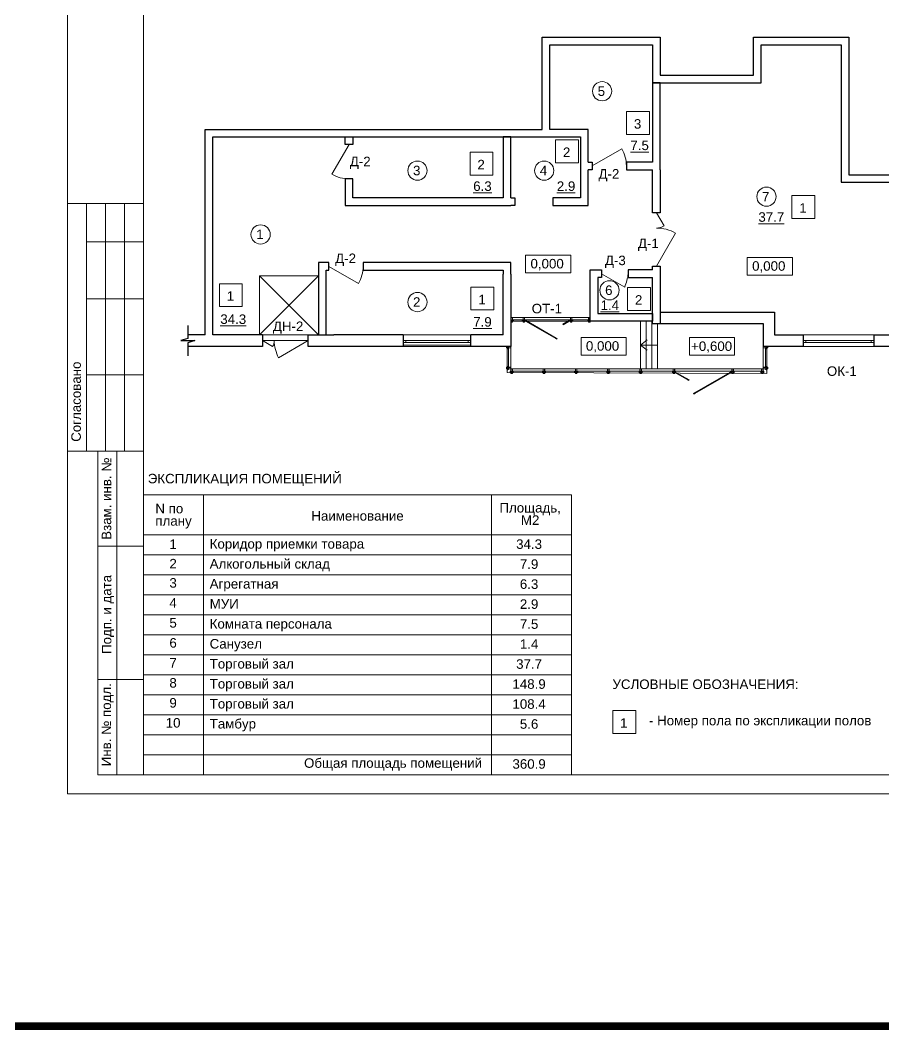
# Model space of a CAD drawing. Header units: metres. Extents: x -443 to 179, y -184 to -91.
# Drawn here: x -78.69 to -56.03, y -183.84 to -157.17 of the extents above; entities that cross this region are included whole.
import ezdxf
from ezdxf.enums import TextEntityAlignment as Align

# ---------------------------------------------------------------- set-up
doc = ezdxf.new("R2010")
doc.units = ezdxf.units.M
doc.header["$MEASUREMENT"] = 0
for name, color, linetype, lineweight in [('_shtrih', 254, 'Continuous', 0), ('Level 50', 7, 'Continuous', 0), ('Level 63', 7, 'Continuous', 0), ('Оборудование', 7, 'Continuous', 0), ('окна', 153, 'Continuous', 18), ('Полы', 12, 'Continuous', 13), ('стена', 7, 'Continuous', 40)]:
    doc.layers.add(name, color=color, linetype=linetype, lineweight=lineweight)
doc.styles.get("Standard").update_dxf_attribs({"font": 'CS_Gost2304.shx'})
doc.styles.add('Style-Arial', font='arial.ttf')

# ---------------------------------------------------------------- blocks, each defined once
blk = doc.blocks.new('stoyka_R')
at = {"color": 0, "linetype": 'ByBlock', "lineweight": 0}
for points in [[(-35, 97), (-36, 97), (-36, 96), (-36, 96), (-36, 95), (-34, 94, -0.278117), (-34, 93, -0.298632), (-34, 93), (-37, 92, -1.227062), (-37, 93), (-35, 94), (-37, 94), (-38, 94), (-40, 94), (-45, 92, -1.262793), (-45, 93), (-41, 96), (-40, 96), (-40, 95, 0.414214), (-40, 95), (-38, 95, 0.414214), (-38, 95), (-38, 96), (-38, 96), (-38, 97), (-39, 97, -0.954089), (-39, 97), (-38, 99), (-36, 99), (-34, 97, -0.954089)], [(-35, 82), (-36, 82), (-36, 83), (-36, 83), (-36, 84), (-34, 85, 0.278117), (-34, 86, 0.298632), (-34, 86), (-37, 87, 1.227062), (-37, 86), (-35, 86), (-37, 85), (-38, 86), (-40, 86), (-45, 87, 1.262793), (-45, 86), (-41, 83), (-40, 83), (-40, 84, -0.414214), (-40, 85), (-38, 85, -0.414214), (-38, 84), (-38, 83), (-38, 83), (-38, 82), (-39, 82, 0.954089), (-39, 82), (-38, 80), (-36, 80), (-34, 82, 0.954089)], [(35, 97), (36, 97), (36, 96), (36, 96), (36, 95), (34, 94, 0.278117), (33, 93, 0.298632), (34, 93), (37, 92, 1.227062), (37, 93), (35, 94), (37, 94), (38, 94), (40, 94), (45, 92, 1.262793), (45, 93), (41, 96), (40, 96), (40, 95, -0.414214), (39, 95), (38, 95, -0.414214), (38, 95), (38, 96), (37, 96), (37, 97), (39, 97, 0.954089), (39, 97), (37, 99), (36, 99), (34, 97, 0.954089)], [(35, 82), (36, 82), (36, 83), (36, 83), (36, 84), (34, 85, -0.278117), (33, 86, -0.298632), (34, 86), (37, 87, -1.227062), (37, 86), (35, 86), (37, 85), (38, 86), (40, 86), (45, 87, -1.262793), (45, 86), (41, 83), (40, 83), (40, 84, 0.414214), (39, 85), (38, 85, 0.414214), (38, 84), (38, 83), (37, 83), (37, 82), (39, 82, -0.954089), (39, 82), (37, 80), (36, 80), (34, 82, -0.954089)]]:
    blk.add_lwpolyline(points, format="xyb", close=True, dxfattribs=at)
at = {"color": 0, "linetype": 'ByBlock', "lineweight": -2}
for points in [[(-20, 63), (-20, 0), (20, 0), (20, 63), (19, 64, 0.580174), (18, 63), (18, 61), (15, 61), (15, 69), (14, 70), (15, 70), (15, 79), (18, 79), (18, 77, 0.580174), (19, 77), (20, 77), (20, 81), (15, 81), (15, 98), (33, 98), (33, 96), (32, 96, 0.414214), (31, 96), (31, 95), (35, 95, 0.414214), (35, 95), (35, 96), (35, 96), (35, 99), (39, 99), (39, 96), (38, 96), (38, 95, 0.414214), (38, 95), (39, 95, 0.414214), (40, 95), (40, 99, 0.414214), (39, 100), (20, 100), (20, 120), (-20, 120), (-20, 100), (-40, 100, 0.414214), (-40, 99), (-40, 95, 0.414214), (-40, 95), (-38, 95, 0.414214), (-38, 95), (-38, 96), (-39, 96), (-39, 99), (-35, 99), (-35, 96), (-35, 96), (-35, 95, 0.414214), (-35, 95), (-32, 95), (-32, 96, 0.414214), (-32, 96), (-34, 96), (-34, 98), (-15, 98), (-15, 81), (-20, 81), (-20, 77), (-19, 77, 0.580174), (-18, 77), (-18, 79), (-15, 79), (-15, 70), (-15, 70), (-15, 69), (-15, 61), (-18, 61), (-18, 63, 0.580174), (-19, 64)], [(-39, 79), (-30, 79), (-22, 76), (-16, 76, 0.414214), (-15, 76), (-15, 76, 0.23461), (-15, 77), (-16, 77, 0.303619), (-17, 77), (-18, 77), (-22, 77), (-30, 80), (-34, 80), (-34, 83), (-34, 84), (-35, 84), (-35, 83), (-35, 83), (-35, 80), (-39, 80), (-39, 83), (-38, 83), (-38, 84), (-40, 84), (-40, 60), (-20, 60), (-20, 61), (-22, 61), (-22, 64), (-18, 64), (-16, 62, 0.979824), (-16, 63), (-18, 65), (-23, 65), (-23, 61), (-39, 61), (-39, 79)], [(39, 79), (30, 79), (22, 76), (16, 76, -0.414214), (15, 76), (15, 76, -0.23461), (15, 77), (16, 77, -0.303619), (17, 77), (18, 77), (22, 77), (30, 80), (33, 80), (33, 83), (33, 84), (35, 84), (35, 83), (34, 83), (34, 80), (39, 80), (39, 83), (38, 83), (38, 84), (40, 84), (40, 60), (20, 60), (20, 61), (22, 61), (22, 64), (18, 64), (16, 62, -0.979824), (16, 63), (18, 65), (23, 65), (23, 61), (39, 61), (39, 79)]]:
    blk.add_lwpolyline(points, format="xyb", close=True, dxfattribs=at)
at = {"lineweight": 0}
for points in [[(-37, 92), (-25, 92)], [(-37, 87), (-25, 87)], [(37, 92), (25, 92)], [(37, 87), (25, 87)]]:
    blk.add_lwpolyline(points, dxfattribs=at)
for points in [[(-25, 83), (-15, 83), (-15, 95), (-25, 95)], [(25, 83), (15, 83), (15, 95), (25, 95)]]:
    blk.add_lwpolyline(points, close=True, dxfattribs=at)
at = {"color": 0, "linetype": 'ByBlock', "lineweight": -2}
blk.add_lwpolyline([(18, 59), (18, 3), (-18, 3), (-18, 59), (-13, 59), (-13, 100), (-18, 100), (-18, 118), (18, 118), (18, 100), (13, 100), (13, 59)], close=True, dxfattribs=at)

msp = doc.modelspace()

# ---------------------------------------------------------------- linework, layer by layer
at = {"color": 7, "linetype": 'Continuous', "lineweight": 13}
for p, q in [((-70.514506, -161.21367971), (-70.064506, -160.43425684)), ((-62.90508314, -160.54425684), (-63.684506, -160.99425684)), ((-61.994506, -162.2251916), (-61.794506, -162.57160176)), ((-61.494506, -162.75916619), (-61.994506, -163.6251916)), ((-69.81563594, -164.08425684), (-70.5950588, -163.63425684)), ((-75.45775154, -169.63575835), (-64.22700803, -169.63575835)), ((-75.45775154, -169.63575835), (-75.45775154, -176.98575835)), ((-73.88275154, -169.63575835), (-73.88275154, -176.98575835)), ((-66.32700803, -169.63575835), (-66.32700803, -176.98575835)), ((-64.22700803, -169.63575835), (-64.22700803, -176.98575835)), ((-75.45775154, -170.68575835), (-64.22700803, -170.68575835))]:
    msp.add_line(p, q, dxfattribs=at)
at = {"color": 7, "linetype": 'Continuous', "lineweight": 0}
for p, q in [((-71.134506, -165.58425684), (-72.334506, -165.58425684)), ((-75.45775154, -171.21075835), (-64.22700803, -171.21075835)), ((-75.45775154, -171.73575835), (-64.22700803, -171.73575835)), ((-75.45775154, -172.26075835), (-64.22700803, -172.26075835)), ((-75.45775154, -172.78575835), (-64.22700803, -172.78575835)), ((-75.45775154, -173.31075835), (-64.22700803, -173.31075835)), ((-75.45775154, -173.83575835), (-64.22700803, -173.83575835)), ((-75.45775154, -174.36075835), (-64.22700803, -174.36075835)), ((-75.45775154, -174.88575835), (-64.22700803, -174.88575835)), ((-75.45775154, -175.41075835), (-64.22700803, -175.41075835)), ((-75.45775154, -175.93575835), (-64.22700803, -175.93575835)), ((-75.45775154, -176.46075835), (-64.22700803, -176.46075835)), ((-75.45775154, -176.98575835), (-64.22700803, -176.98575835))]:
    msp.add_line(p, q, dxfattribs=at)
at = {"color": 1, "linetype": 'Continuous', "lineweight": 13}
msp.add_lwpolyline([(-442.29268327, -139.59917875, 0.5, 0.2, 0), (179.07218429, -139.59917875, 0.2, 0.2, 0), (179.07218429, -183.59219554, 0.2, 0.2, 0), (-442.29268327, -183.59219554, 0.2, 0.2, 0)], format="xyseb", close=True, dxfattribs=at)
at = {"color": 7, "linetype": 'Continuous', "lineweight": 13}
msp.add_lwpolyline([(-77.45775154, -147.78575835), (-14.45775154, -147.78575835), (-14.45775154, -177.48575835), (-77.45775154, -177.48575835)], close=True, dxfattribs=at)
msp.add_lwpolyline([(-61.894506, -161.09425684), (-61.894506, -162.2251916), (-62.094506, -162.2251916), (-62.094506, -161.09425684)], dxfattribs=at)
at = {"linetype": 'Continuous', "lineweight": 13}
for points in [[(-65.42836134, -163.80132415), (-65.42836134, -163.33749727), (-64.24421695, -163.33749727), (-64.24421695, -163.80132415), (-65.42836134, -163.80132415)], [(-59.61007133, -163.86243032), (-59.61007133, -163.39860344), (-58.42592694, -163.39860344), (-58.42592694, -163.86243032), (-59.61007133, -163.86243032)], [(-63.97341882, -165.96306327), (-63.97341882, -165.49923639), (-62.78927443, -165.49923639), (-62.78927443, -165.96306327), (-63.97341882, -165.96306327)], [(-61.12629236, -165.96306327), (-61.12629236, -165.49923639), (-59.94214797, -165.49923639), (-59.94214797, -165.96306327), (-61.12629236, -165.96306327)]]:
    msp.add_lwpolyline(points, dxfattribs=at)
at = {"color": 7, "linetype": 'Continuous', "lineweight": 0}
msp.add_lwpolyline([(-63.434506, -163.8251916), (-62.82828822, -164.1751916, 0.059797506), (-62.734506, -163.8251916, 1)], format="xyb", dxfattribs=at)
for points in [[(-72.334506, -165.58425684), (-72.07469838, -165.73425684)], [(-71.91392886, -166.03425684), (-71.134506, -165.58425684)]]:
    msp.add_lwpolyline(points, dxfattribs=at)
for centre, radius, start, end in [((-63.684506, -160.99425684), 0.9, 0, 30), ((-70.064506, -160.43425684), 0.9, 240, 270), ((-61.994506, -162.2251916), 0.4, 270, 300), ((-61.994506, -163.6251916), 1, 60, 90), ((-70.5950588, -163.63425684), 0.9, 330, 0), ((-72.20484686, -165.61899891), 0.17384769, 318.472282551, 11.527717449), ((-70.91157024, -165.52452139), 1.12452347, 183.045024244, 206.954975756)]:
    msp.add_arc(centre, radius, start, end, dxfattribs=at)
at = {"layer": '_shtrih', "color": 0, "lineweight": 25, "ltscale": 100}
msp.add_lwpolyline([(-74.2954625, -165.18616684), (-74.2954625, -165.52375684), (-74.4769625, -165.58425684), (-74.1139625, -165.58425684), (-74.2954625, -165.64475684), (-74.2954625, -165.98234684)], dxfattribs=at)
at = {"layer": 'Level 50', "color": 7, "linetype": 'Continuous', "lineweight": 13}
msp.add_line((-75.45775154, -148.28575835), (-75.45775154, -176.98575835), dxfattribs=at)
at = {"layer": 'Level 50', "color": 7, "linetype": 'Continuous', "lineweight": 0}
for p, q in [((-62.414506, -165.7001916), (-62.24142757, -165.56534188)), ((-61.964506, -165.7001916), (-62.414506, -165.7001916)), ((-62.414506, -165.7001916), (-62.24142757, -165.83504131))]:
    msp.add_line(p, q, dxfattribs=at)
at = {"layer": 'Level 50', "color": 7, "linetype": 'Continuous', "lineweight": 30}
for points in [[(-64.994506, -160.03425684), (-64.994506, -157.61425684), (-61.894506, -157.61425684), (-61.894506, -158.61425684), (-59.444506, -158.61425684), (-59.444506, -157.61425684)], [(-59.444506, -157.61425684), (-56.944506, -157.61425684), (-56.944506, -161.22425684), (-55.474506, -161.22425684)], [(-64.794506, -160.03425684), (-64.794506, -157.81425684), (-62.094506, -157.81425684), (-62.094506, -158.81425684), (-59.244506, -158.81425684), (-59.244506, -157.81425684)], [(-59.244506, -157.81425684), (-57.144506, -157.81425684), (-57.144506, -161.42425684), (-55.474506, -161.42425684)], [(-61.894506, -161.09425684), (-61.894506, -161.09425684), (-61.894506, -158.81425684), (-62.094506, -158.81425684), (-62.094506, -160.89425684), (-62.784506, -160.89425684)], [(-73.844506, -165.43425684), (-73.844506, -160.03425684)], [(-73.844506, -160.03425684), (-64.994506, -160.03425684)], [(-63.784506, -160.89425684), (-63.784506, -160.23425684), (-63.784506, -160.03425684), (-64.794506, -160.03425684)], [(-73.644506, -165.43425684), (-73.644506, -160.23425684)], [(-73.644506, -160.23425684), (-64.794506, -160.23425684)], [(-65.814506, -161.83425684), (-65.814506, -160.23425684), (-66.014506, -160.23425684), (-66.014506, -161.83425684), (-69.964506, -161.83425684), (-69.964506, -161.33425684), (-70.164506, -161.33425684)], [(-64.794506, -160.23425684), (-63.984506, -160.23425684), (-63.984506, -161.83425684), (-64.714506, -161.83425684)], [(-63.784506, -160.89425684), (-63.684506, -160.89425684), (-63.684506, -161.09425684), (-63.784506, -161.09425684)], [(-63.784506, -162.03425684), (-63.784506, -161.09425684)], [(-62.784506, -160.89425684), (-62.784506, -161.09425684), (-62.094506, -161.09425684)], [(-61.894506, -161.09425684), (-61.894506, -162.2251916), (-62.094506, -162.2251916), (-62.094506, -161.09425684)], [(-70.164506, -161.33425684), (-70.164506, -162.03425684), (-65.814506, -162.03425684)], [(-65.814506, -161.83425684), (-65.714506, -161.83425684), (-65.714506, -162.03425684), (-65.814506, -162.03425684)], [(-64.714506, -161.83425684), (-64.714506, -162.03425684), (-63.784506, -162.03425684)], [(-70.864506, -165.43425684), (-70.664506, -165.43425684), (-70.664506, -163.73425684), (-70.5950588, -163.73425684), (-70.5950588, -163.53425684), (-70.864506, -163.53425684), (-70.864506, -165.43425684)], [(-69.6950588, -163.53425684), (-69.6950588, -163.73425684), (-66.014506, -163.73425684), (-66.014506, -163.83425684)], [(-65.8150588, -163.83425684), (-65.8150588, -163.53425684), (-69.6950588, -163.53425684)], [(-63.434506, -163.7251916), (-63.434506, -163.9251916), (-63.534506, -163.9251916), (-63.534506, -164.8751916), (-62.094506, -164.8751916), (-62.094506, -165.0751916), (-63.734506, -165.0751916), (-63.734506, -163.7251916), (-63.434506, -163.7251916)], [(-62.734506, -163.7251916), (-62.734506, -163.9251916), (-62.094506, -163.9251916)], [(-62.094506, -163.7251916), (-62.734506, -163.7251916)], [(-62.094506, -163.7251916), (-62.094506, -163.6251916), (-61.894506, -163.6251916), (-61.894506, -163.8351916)], [(-66.014506, -165.43425684), (-66.014506, -163.83425684)], [(-65.8150588, -163.83425684), (-65.814506, -163.83425684), (-65.814506, -165.73425684)], [(-62.094506, -165.1351916), (-62.094506, -163.9251916)], [(-61.894506, -163.8351916), (-61.894506, -165.1351916)], [(-61.894506, -164.8351916), (-58.894506, -164.8351916)], [(-58.894506, -164.8351916), (-58.894506, -165.43425684)], [(-62.094506, -165.1351916), (-59.194506, -165.1351916)], [(-59.194506, -165.1351916), (-59.194506, -165.73425684)], [(-73.844506, -165.43425684), (-74.2954625, -165.43425684)], [(-72.334506, -165.43425684), (-73.644506, -165.43425684)], [(-72.334506, -165.43425684), (-72.334506, -165.73425684)], [(-70.464506, -165.73425684), (-71.134506, -165.73425684), (-71.134506, -165.43425684), (-70.464506, -165.43425684)], [(-68.644506, -165.43425684), (-70.464506, -165.43425684)], [(-68.644506, -165.43425684), (-68.644506, -165.73425684)], [(-66.014506, -165.43425684), (-66.864506, -165.43425684)], [(-66.864506, -165.73425684), (-66.864506, -165.43425684)], [(-58.894506, -165.43425684), (-58.144506, -165.43425684)], [(-58.144506, -165.43425684), (-58.144506, -165.73425684)], [(-56.284506, -165.43425684), (-55.774506, -165.43425684)], [(-56.284506, -165.43425684), (-56.284506, -165.73425684)], [(-72.334506, -165.73425684), (-74.2954625, -165.73425684)], [(-68.644506, -165.73425684), (-70.464506, -165.73425684)], [(-65.814506, -165.73425684), (-66.864506, -165.73425684)], [(-58.144506, -165.73425684), (-59.194506, -165.73425684)], [(-54.764506, -165.73425684), (-56.284506, -165.73425684)]]:
    msp.add_lwpolyline(points, dxfattribs=at)
msp.add_lwpolyline([(-70.164506, -160.23425684), (-69.964506, -160.23425684), (-69.964506, -160.43425684), (-70.164506, -160.43425684)], close=True, dxfattribs=at)
at = {"layer": 'Level 50', "color": 7, "linetype": 'Continuous', "lineweight": 0}
for centre in [(-63.42172363, -159.03213877), (-68.26919511, -161.11756586), (-64.94150961, -161.11756586), (-59.10641754, -161.80196619), (-72.38641505, -162.79454009), (-63.22658661, -164.26163641), (-68.26919511, -164.57100385)]:
    msp.add_circle(centre, 0.25242955, dxfattribs=at)
at = {"layer": 'Level 63', "color": 7, "linetype": 'Continuous', "lineweight": 13}
for p, q in [((-77.45775154, -161.98575835), (-75.45775154, -161.98575835)), ((-77.45775154, -161.98575835), (-77.45775154, -168.48575835)), ((-76.95775154, -161.98575835), (-76.95775154, -168.48575835)), ((-76.45775154, -161.98575835), (-76.45775154, -168.48575835)), ((-75.95775154, -161.98575835), (-75.95775154, -168.48575835)), ((-76.95775154, -162.98575835), (-75.45775154, -162.98575835)), ((-76.95775154, -164.48575835), (-75.45775154, -164.48575835)), ((-76.95775154, -166.48575835), (-75.45775154, -166.48575835)), ((-77.45775154, -168.48575835), (-75.45775154, -168.48575835)), ((-76.65775154, -168.48575835), (-75.45775154, -168.48575835)), ((-76.15775154, -176.98575835), (-76.15775154, -168.48575835)), ((-76.65775154, -170.98575835), (-75.45775154, -170.98575835)), ((-75.45775154, -171.48575835), (-75.45775154, -176.98575835)), ((-76.65775154, -174.48575835), (-75.45775154, -174.48575835)), ((-75.45775154, -176.98575835), (-14.95775154, -176.98575835))]:
    msp.add_line(p, q, dxfattribs=at)
at = {"layer": 'Level 63', "color": 7, "linetype": 'Continuous', "lineweight": 13, "flags": 128}
msp.add_lwpolyline([(-75.45775154, -176.98575835), (-76.65775154, -176.98575835), (-76.65775154, -168.48575835)], dxfattribs=at)
at = {"layer": 'Оборудование', "color": 7, "linetype": 'Continuous', "lineweight": 13}
for points in [[(-72.414506, -163.88425684), (-70.864506, -163.88425684), (-70.864506, -165.43425684), (-72.414506, -165.43425684), (-72.414506, -163.88425684)], [(-72.414506, -163.88425684), (-70.864506, -165.43425684)], [(-70.864506, -163.88425684), (-72.414506, -165.43425684)]]:
    msp.add_lwpolyline(points, dxfattribs=at)
at = {"layer": 'окна'}
for p, q in [((-64.30496472, -165.06421035), (-64.45276369, -165.14942862)), ((-64.29497471, -165.08153662), (-64.44277367, -165.16675489))]:
    msp.add_line(p, q, dxfattribs=at)
at = {"layer": 'окна', "ltscale": 100}
for p, q in [((-61.14525698, -166.63385064), (-61.49178232, -166.43405026)), ((-61.13526697, -166.61652437), (-61.4817923, -166.41672399))]:
    msp.add_line(p, q, dxfattribs=at)
at = {"layer": 'окна'}
for points in [[(-65.814506, -164.9751916), (-63.734506, -164.9751916)], [(-65.814506, -165.0951916), (-65.814506, -166.3251916), (-62.414506, -166.3251916)], [(-65.812506, -165.0756916), (-65.812506, -164.9781916), (-65.776506, -164.9781916), (-65.776506, -165.0346916), (-65.781506, -165.0346916), (-65.781506, -165.0756916), (-65.776506, -165.0756916), (-65.776506, -165.0931916), (-65.812506, -165.0931916), (-65.812506, -165.0756916)], [(-65.75731156, -165.0621916), (-65.769506, -165.0621916)], [(-65.75735619, -165.0671916), (-65.769506, -165.0671916)], [(-65.755006, -165.0751916), (-64.96545087, -165.0751916)], [(-65.754506, -165.0351916), (-63.767506, -165.0351916)], [(-65.754506, -165.0751916), (-63.767506, -165.0751916)], [(-65.41510798, -165.08253689), (-64.63542582, -165.53208747)], [(-65.40511796, -165.06521062), (-64.6254358, -165.51476121)], [(-63.79170044, -165.0621916), (-63.779506, -165.0621916)], [(-63.7916558, -165.0671916), (-63.779506, -165.0671916)], [(-63.736506, -165.0756916), (-63.736506, -164.9781916), (-63.772506, -164.9781916), (-63.772506, -165.0346916), (-63.767506, -165.0346916), (-63.767506, -165.0756916), (-63.772506, -165.0756916), (-63.772506, -165.0931916), (-63.736506, -165.0931916), (-63.736506, -165.0756916)], [(-63.736506, -165.0751916), (-62.094506, -165.0751916)], [(-65.915006, -165.73625684), (-65.817506, -165.73625684), (-65.817506, -165.77225684), (-65.874006, -165.77225684), (-65.874006, -165.76725684), (-65.915006, -165.76725684), (-65.915006, -165.77225684), (-65.932506, -165.77225684), (-65.932506, -165.73625684), (-65.915006, -165.73625684)], [(-65.914506, -165.77425684), (-65.914506, -166.4251916), (-59.094506, -166.4451916)], [(-65.906506, -165.79140665), (-65.906506, -165.77925684)], [(-65.901506, -165.79145128), (-65.901506, -165.77925684)], [(-65.874506, -165.79425684), (-65.875506, -166.2861916)], [(-59.194506, -165.73425684), (-59.194506, -166.3451916)], [(-59.094006, -165.73625684), (-59.191506, -165.73625684), (-59.191506, -165.77225684), (-59.135006, -165.77225684), (-59.135006, -165.76725684), (-59.094006, -165.76725684), (-59.094006, -165.77225684), (-59.076506, -165.77225684), (-59.076506, -165.73625684), (-59.094006, -165.73625684)], [(-59.134506, -165.79425684), (-59.134506, -166.2851916)], [(-59.107506, -165.79145128), (-59.107506, -165.77925684)], [(-59.102506, -165.79140665), (-59.102506, -165.77925684)], [(-59.094506, -165.73425684), (-59.094506, -166.4451916)], [(-59.254506, -166.3851916), (-65.754506, -166.3851916)], [(-62.414506, -166.3251916), (-61.964506, -166.3251916), (-59.194506, -166.3251916)], [(-60.06945968, -166.42204731), (-60.99703944, -166.95664289)], [(-60.05946966, -166.43937357), (-60.98704947, -166.9739691)]]:
    msp.add_lwpolyline(points, dxfattribs=at)
for points in [[(-65.814506, -165.0751916), (-65.814506, -165.0751916), (-65.814506, -165.0951916), (-65.774506, -165.0951916), (-65.774506, -165.0751916), (-65.755006, -165.0751916, 0.4142135624), (-65.754506, -165.0746916), (-65.754506, -165.0706916, 0.4142135624), (-65.755006, -165.0701916), (-65.756056, -165.0701916, 0.4142135624), (-65.756556, -165.0706916), (-65.756556, -165.0713916), (-65.755806, -165.0713916), (-65.755806, -165.0738916), (-65.759806, -165.0738916), (-65.759806, -165.0713916), (-65.759056, -165.0713916), (-65.759056, -165.0706916, 0.4142135624), (-65.759556, -165.0701916), (-65.763006, -165.0701916), (-65.763006, -165.0708916, 0.4142135624), (-65.762506, -165.0713916), (-65.761006, -165.0713916), (-65.761006, -165.0736916), (-65.779506, -165.0736916), (-65.779506, -165.0559416), (-65.774506, -165.0559416), (-65.774506, -165.05244481), (-65.77525059, -165.05200647, 0.5801735595), (-65.77600602, -165.05243837), (-65.77600602, -165.0544416), (-65.779506, -165.0544416), (-65.779506, -165.0456916), (-65.780006, -165.0451916), (-65.779506, -165.0446916), (-65.779506, -165.0366916), (-65.77600602, -165.0366916), (-65.77600602, -165.03869482, 0.5801735595), (-65.77525059, -165.03912672), (-65.774506, -165.03868839), (-65.774506, -164.9751916), (-65.814506, -164.9751916), (-65.814506, -165.03868839)], [(-63.734506, -165.0751916), (-63.734506, -165.0751916), (-63.734506, -165.0951916), (-63.774506, -165.0951916), (-63.774506, -165.0751916), (-63.794006, -165.0751916, -0.4142135624), (-63.794506, -165.0746916), (-63.794506, -165.0706916, -0.4142135624), (-63.794006, -165.0701916), (-63.792956, -165.0701916, -0.4142135624), (-63.792456, -165.0706916), (-63.792456, -165.0713916), (-63.793206, -165.0713916), (-63.793206, -165.0738916), (-63.789206, -165.0738916), (-63.789206, -165.0713916), (-63.789956, -165.0713916), (-63.789956, -165.0706916, -0.4142135624), (-63.789456, -165.0701916), (-63.786006, -165.0701916), (-63.786006, -165.0708916, -0.4142135624), (-63.786506, -165.0713916), (-63.788006, -165.0713916), (-63.788006, -165.0736916), (-63.769506, -165.0736916), (-63.769506, -165.0559416), (-63.774506, -165.0559416), (-63.774506, -165.05244481), (-63.7737614, -165.05200647, -0.5801735595), (-63.77300597, -165.05243837), (-63.77300597, -165.0544416), (-63.769506, -165.0544416), (-63.769506, -165.0456916), (-63.769006, -165.0451916), (-63.769506, -165.0446916), (-63.769506, -165.0366916), (-63.77300597, -165.0366916), (-63.77300597, -165.03869482, -0.5801735595), (-63.7737614, -165.03912672), (-63.774506, -165.03868839), (-63.774506, -164.9751916), (-63.734506, -164.9751916), (-63.734506, -165.03868839)], [(-65.914506, -165.73425684), (-65.914506, -165.73425684), (-65.934506, -165.73425684), (-65.934506, -165.77425684), (-65.914506, -165.77425684), (-65.914506, -165.79375684, 0.4142135624), (-65.914006, -165.79425684), (-65.910006, -165.79425684, 0.4142135624), (-65.909506, -165.79375684), (-65.909506, -165.79270684, 0.4142135624), (-65.910006, -165.79220684), (-65.910706, -165.79220684), (-65.910706, -165.79295684), (-65.913206, -165.79295684), (-65.913206, -165.78895684), (-65.910706, -165.78895684), (-65.910706, -165.78970684), (-65.910006, -165.78970684, 0.4142135624), (-65.909506, -165.78920684), (-65.909506, -165.78575684), (-65.910206, -165.78575684, 0.4142135624), (-65.910706, -165.78625684), (-65.910706, -165.78775684), (-65.913006, -165.78775684), (-65.913006, -165.76925684), (-65.895256, -165.76925684), (-65.895256, -165.77425684), (-65.89175921, -165.77425684), (-65.89132087, -165.77351225, 0.5801735595), (-65.89175277, -165.77275682), (-65.893756, -165.77275682), (-65.893756, -165.76925684), (-65.885006, -165.76925684), (-65.884506, -165.76875684), (-65.884006, -165.76925684), (-65.876006, -165.76925684), (-65.876006, -165.77275682), (-65.87800922, -165.77275682, 0.5801735595), (-65.87844112, -165.77351225), (-65.87800279, -165.77425684), (-65.814506, -165.77425684), (-65.814506, -165.73425684), (-65.87800279, -165.73425684)], [(-59.094506, -165.73425684), (-59.094506, -165.73425684), (-59.074506, -165.73425684), (-59.074506, -165.77425684), (-59.094506, -165.77425684), (-59.094506, -165.79375684, -0.4142135624), (-59.095006, -165.79425684), (-59.099006, -165.79425684, -0.4142135624), (-59.099506, -165.79375684), (-59.099506, -165.79270684, -0.4142135624), (-59.099006, -165.79220684), (-59.098306, -165.79220684), (-59.098306, -165.79295684), (-59.095806, -165.79295684), (-59.095806, -165.78895684), (-59.098306, -165.78895684), (-59.098306, -165.78970684), (-59.099006, -165.78970684, -0.4142135624), (-59.099506, -165.78920684), (-59.099506, -165.78575684), (-59.098806, -165.78575684, -0.4142135624), (-59.098306, -165.78625684), (-59.098306, -165.78775684), (-59.096006, -165.78775684), (-59.096006, -165.76925684), (-59.113756, -165.76925684), (-59.113756, -165.77425684), (-59.11725279, -165.77425684), (-59.11769112, -165.77351225, -0.5801735595), (-59.11725922, -165.77275682), (-59.115256, -165.77275682), (-59.115256, -165.76925684), (-59.124006, -165.76925684), (-59.124506, -165.76875684), (-59.125006, -165.76925684), (-59.133006, -165.76925684), (-59.133006, -165.77275682), (-59.13100277, -165.77275682, -0.5801735595), (-59.13057087, -165.77351225), (-59.13100921, -165.77425684), (-59.194506, -165.77425684), (-59.194506, -165.73425684), (-59.13100921, -165.73425684)]]:
    msp.add_lwpolyline(points, format="xyb", dxfattribs=at)
for points in [[(-65.769506, -165.0586916), (-65.779506, -165.0586916), (-65.779506, -165.0706916), (-65.769506, -165.0706916)], [(-65.43058165, -165.05052871), (-65.40511796, -165.06521062), (-65.41510794, -165.08253683), (-65.44057164, -165.06785492)], [(-64.29497471, -165.08153662), (-64.26951101, -165.0668547), (-64.27950099, -165.04952849), (-64.30496468, -165.06421041)], [(-63.779506, -165.0586916), (-63.769506, -165.0586916), (-63.769506, -165.0706916), (-63.779506, -165.0706916)], [(-64.44277367, -165.1667549), (-64.41730997, -165.15207298), (-64.42729996, -165.13474677), (-64.45276365, -165.14942869)], [(-64.6254359, -165.51476138), (-64.59997221, -165.52944329), (-64.60996218, -165.5467695), (-64.63542588, -165.53208758)], [(-65.898006, -165.77925684), (-65.898006, -165.76925684), (-65.910006, -165.76925684), (-65.910006, -165.77925684)], [(-59.111006, -165.77925684), (-59.111006, -165.76925684), (-59.099006, -165.76925684), (-59.099006, -165.77925684)]]:
    msp.add_lwpolyline(points, close=True, dxfattribs=at)
for points in [[(-65.755506, -165.0541916), (-65.764506, -165.0541916), (-65.772406, -165.0506916), (-65.778806, -165.0506916, 0.4142135624), (-65.779306, -165.0511916), (-65.779306, -165.0514275, 0.2346100061), (-65.77909458, -165.05182856), (-65.77802816, -165.05262249, 0.3036194749), (-65.77758337, -165.05262318), (-65.776306, -165.0516916), (-65.772406, -165.0516916), (-65.764506, -165.0551916), (-65.761006, -165.0551916), (-65.761006, -165.0579916), (-65.761006, -165.0591916), (-65.75978335, -165.0591916), (-65.759206, -165.0581916), (-65.760006, -165.0581916), (-65.760006, -165.0551916), (-65.755506, -165.0551916), (-65.755506, -165.0581916), (-65.756706, -165.0581916), (-65.75612865, -165.0591916), (-65.754506, -165.0591916), (-65.754506, -165.0351916), (-65.774506, -165.0351916), (-65.774506, -165.0361916), (-65.772506, -165.0361916), (-65.772506, -165.0391916), (-65.77656763, -165.0391916), (-65.77816422, -165.03759501, 0.9798244206), (-65.7788572, -165.03831625), (-65.77698185, -165.0401916), (-65.771306, -165.0401916), (-65.771306, -165.0361916), (-65.755506, -165.0361916), (-65.755506, -165.0541916)], [(-65.75964738, -165.05757881), (-65.758506, -165.0568916), (-65.758506, -165.0581916), (-65.758756, -165.0581916), (-65.758756, -165.0591916), (-65.76041214, -165.05992766, 0.2781165631), (-65.76100372, -165.06077399, 0.298632436), (-65.76034181, -165.06164845), (-65.75750216, -165.06216216, 1.2270617229), (-65.75734601, -165.06150322), (-65.759706, -165.0606916), (-65.757756, -165.0601916), (-65.756756, -165.0606916), (-65.754256, -165.0606916), (-65.74973234, -165.06208972, 1.2627930682), (-65.74937378, -165.06151033), (-65.753506, -165.0581916), (-65.754506, -165.0581916), (-65.754506, -165.0591916, -0.4142135624), (-65.755006, -165.0596916), (-65.756256, -165.0596916, -0.4142135624), (-65.756756, -165.0591916), (-65.756756, -165.0581916), (-65.757006, -165.0581916), (-65.757006, -165.0568916), (-65.75586461, -165.05757881, 0.9540885036), (-65.75532632, -165.05713254), (-65.757006, -165.0551916), (-65.758506, -165.0551916), (-65.76018568, -165.05713254, 0.9540885036)], [(-65.75964738, -165.07180728), (-65.758506, -165.0721916), (-65.758506, -165.07119449), (-65.758756, -165.07119449), (-65.758756, -165.07019449), (-65.76041214, -165.06945843, -0.2781165631), (-65.76100372, -165.06861209, -0.298632436), (-65.76034181, -165.06773764), (-65.75750216, -165.06722392, -1.2270617229), (-65.75734601, -165.06788287), (-65.759706, -165.06869449), (-65.757756, -165.06919449), (-65.756756, -165.06869449), (-65.754256, -165.06869449), (-65.74973234, -165.06729636, -1.2627930682), (-65.74937378, -165.06787576), (-65.753506, -165.07119449), (-65.754506, -165.07119449), (-65.754506, -165.07019449, 0.4142135624), (-65.755006, -165.06969449), (-65.756256, -165.06969449, 0.4142135624), (-65.756756, -165.07019449), (-65.756756, -165.07119449), (-65.757006, -165.07119449), (-65.757006, -165.0721916), (-65.75586461, -165.07180728, -0.9540885036), (-65.75532632, -165.07225354), (-65.757006, -165.0738916), (-65.758506, -165.0738916), (-65.76018568, -165.07225354, -0.9540885036)], [(-63.78936461, -165.05757881), (-63.790506, -165.0568916), (-63.790506, -165.0581916), (-63.790256, -165.0581916), (-63.790256, -165.0591916), (-63.78859986, -165.05992766, -0.2781165631), (-63.78800828, -165.06077399, -0.298632436), (-63.78867019, -165.06164845), (-63.79150984, -165.06216216, -1.2270617229), (-63.79166599, -165.06150322), (-63.789306, -165.0606916), (-63.791256, -165.0601916), (-63.792256, -165.0606916), (-63.794756, -165.0606916), (-63.79927966, -165.06208972, -1.2627930682), (-63.79963821, -165.06151033), (-63.795506, -165.0581916), (-63.794506, -165.0581916), (-63.794506, -165.0591916, 0.4142135624), (-63.794006, -165.0596916), (-63.792756, -165.0596916, 0.4142135624), (-63.792256, -165.0591916), (-63.792256, -165.0581916), (-63.792006, -165.0581916), (-63.792006, -165.0568916), (-63.79314738, -165.05757881, -0.9540885036), (-63.79368568, -165.05713254), (-63.792006, -165.0551916), (-63.790506, -165.0551916), (-63.78882632, -165.05713254, -0.9540885036)], [(-63.78936461, -165.07180728), (-63.790506, -165.0721916), (-63.790506, -165.07119449), (-63.790256, -165.07119449), (-63.790256, -165.07019449), (-63.78859986, -165.06945843, 0.2781165631), (-63.78800828, -165.06861209, 0.298632436), (-63.78867019, -165.06773764), (-63.79150984, -165.06722392, 1.2270617229), (-63.79166599, -165.06788287), (-63.789306, -165.06869449), (-63.791256, -165.06919449), (-63.792256, -165.06869449), (-63.794756, -165.06869449), (-63.79927966, -165.06729636, 1.2627930682), (-63.79963821, -165.06787576), (-63.795506, -165.07119449), (-63.794506, -165.07119449), (-63.794506, -165.07019449, -0.4142135624), (-63.794006, -165.06969449), (-63.792756, -165.06969449, -0.4142135624), (-63.792256, -165.07019449), (-63.792256, -165.07119449), (-63.792006, -165.07119449), (-63.792006, -165.0721916), (-63.79314738, -165.07180728, 0.9540885036), (-63.79368568, -165.07225354), (-63.792006, -165.0738916), (-63.790506, -165.0738916), (-63.78882632, -165.07225354, 0.9540885036)], [(-63.793506, -165.0541916), (-63.784506, -165.0541916), (-63.776606, -165.0506916), (-63.770206, -165.0506916, -0.4142135624), (-63.769706, -165.0511916), (-63.769706, -165.0514275, -0.2346100061), (-63.76991742, -165.05182856), (-63.77098383, -165.05262249, -0.3036194749), (-63.77142862, -165.05262318), (-63.772706, -165.0516916), (-63.776606, -165.0516916), (-63.784506, -165.0551916), (-63.788006, -165.0551916), (-63.788006, -165.0579916), (-63.788006, -165.0591916), (-63.78922865, -165.0591916), (-63.789806, -165.0581916), (-63.789006, -165.0581916), (-63.789006, -165.0551916), (-63.793506, -165.0551916), (-63.793506, -165.0581916), (-63.792306, -165.0581916), (-63.79288335, -165.0591916), (-63.794506, -165.0591916), (-63.794506, -165.0351916), (-63.774506, -165.0351916), (-63.774506, -165.0361916), (-63.776506, -165.0361916), (-63.776506, -165.0391916), (-63.77244436, -165.0391916), (-63.77084778, -165.03759501, -0.9798244206), (-63.7701548, -165.03831625), (-63.77203015, -165.0401916), (-63.777706, -165.0401916), (-63.777706, -165.0361916), (-63.793506, -165.0361916), (-63.793506, -165.0541916)], [(-65.91112168, -165.78911546), (-65.911506, -165.79025684), (-65.91050889, -165.79025684), (-65.91050889, -165.79000684), (-65.90950889, -165.79000684), (-65.90877283, -165.7883507, -0.2781165631), (-65.90792649, -165.78775912, -0.298632436), (-65.90705204, -165.78842104), (-65.90653832, -165.79126068, -1.2270617229), (-65.90719727, -165.79141684), (-65.90800889, -165.78905684), (-65.90850889, -165.79100684), (-65.90800889, -165.79200684), (-65.90800889, -165.79450684), (-65.90661077, -165.7990305, -1.2627930682), (-65.90719016, -165.79938906), (-65.91050889, -165.79525684), (-65.91050889, -165.79425684), (-65.90950889, -165.79425684, 0.4142135624), (-65.90900889, -165.79375684), (-65.90900889, -165.79250684, 0.4142135624), (-65.90950889, -165.79200684), (-65.91050889, -165.79200684), (-65.91050889, -165.79175684), (-65.911506, -165.79175684), (-65.91112168, -165.79289823, -0.9540885036), (-65.91156795, -165.79343653), (-65.913206, -165.79175684), (-65.913206, -165.79025684), (-65.91156795, -165.78857716, -0.9540885036)], [(-65.89689321, -165.78911546), (-65.896206, -165.79025684), (-65.897506, -165.79025684), (-65.897506, -165.79000684), (-65.898506, -165.79000684), (-65.89924206, -165.7883507, 0.2781165631), (-65.9000884, -165.78775912, 0.298632436), (-65.90096285, -165.78842104), (-65.90147657, -165.79126068, 1.2270617229), (-65.90081762, -165.79141684), (-65.900006, -165.78905684), (-65.899506, -165.79100684), (-65.900006, -165.79200684), (-65.900006, -165.79450684), (-65.90140413, -165.7990305, 1.2627930682), (-65.90082473, -165.79938906), (-65.897506, -165.79525684), (-65.897506, -165.79425684), (-65.898506, -165.79425684, -0.4142135624), (-65.899006, -165.79375684), (-65.899006, -165.79250684, -0.4142135624), (-65.898506, -165.79200684), (-65.897506, -165.79200684), (-65.897506, -165.79175684), (-65.896206, -165.79175684), (-65.89689321, -165.79289823, 0.9540885036), (-65.89644695, -165.79343653), (-65.894506, -165.79175684), (-65.894506, -165.79025684), (-65.89644695, -165.78857716, 0.9540885036)], [(-65.893506, -165.79325684), (-65.893506, -165.78425684), (-65.890006, -165.77635684), (-65.890006, -165.76995684, 0.4142135624), (-65.890506, -165.76945684), (-65.8907419, -165.76945684, 0.2346100061), (-65.89114296, -165.76966826), (-65.8919369, -165.77073468, 0.3036194749), (-65.89193758, -165.77117947), (-65.891006, -165.77245684), (-65.891006, -165.77635684), (-65.894506, -165.78425684), (-65.894506, -165.78775684), (-65.897306, -165.78775684), (-65.898506, -165.78775684), (-65.898506, -165.78897949), (-65.897506, -165.78955684), (-65.897506, -165.78875684), (-65.894506, -165.78875684), (-65.894506, -165.79325684), (-65.897506, -165.79325684), (-65.897506, -165.79205684), (-65.898506, -165.79263419), (-65.898506, -165.79425684), (-65.874506, -165.79425684), (-65.874506, -165.77425684), (-65.875506, -165.77425684), (-65.875506, -165.77625684), (-65.878506, -165.77625684), (-65.878506, -165.77219521), (-65.87690941, -165.77059862, 0.9798244206), (-65.87763065, -165.76990565), (-65.879506, -165.771781), (-65.879506, -165.77745684), (-65.875506, -165.77745684), (-65.875506, -165.79325684), (-65.893506, -165.79325684)], [(-59.115506, -165.79325684), (-59.115506, -165.78425684), (-59.119006, -165.77635684), (-59.119006, -165.76995684, -0.4142135624), (-59.118506, -165.76945684), (-59.11827009, -165.76945684, -0.2346100061), (-59.11786904, -165.76966826), (-59.1170751, -165.77073468, -0.3036194749), (-59.11707441, -165.77117947), (-59.118006, -165.77245684), (-59.118006, -165.77635684), (-59.114506, -165.78425684), (-59.114506, -165.78775684), (-59.111706, -165.78775684), (-59.110506, -165.78775684), (-59.110506, -165.78897949), (-59.111506, -165.78955684), (-59.111506, -165.78875684), (-59.114506, -165.78875684), (-59.114506, -165.79325684), (-59.111506, -165.79325684), (-59.111506, -165.79205684), (-59.110506, -165.79263419), (-59.110506, -165.79425684), (-59.134506, -165.79425684), (-59.134506, -165.77425684), (-59.133506, -165.77425684), (-59.133506, -165.77625684), (-59.130506, -165.77625684), (-59.130506, -165.77219521), (-59.13210258, -165.77059862, -0.9798244206), (-59.13138135, -165.76990565), (-59.129506, -165.771781), (-59.129506, -165.77745684), (-59.133506, -165.77745684), (-59.133506, -165.79325684), (-59.115506, -165.79325684)], [(-59.11211879, -165.78911546), (-59.112806, -165.79025684), (-59.111506, -165.79025684), (-59.111506, -165.79000684), (-59.110506, -165.79000684), (-59.10976994, -165.7883507, -0.2781165631), (-59.1089236, -165.78775912, -0.298632436), (-59.10804915, -165.78842104), (-59.10753543, -165.79126068, -1.2270617229), (-59.10819438, -165.79141684), (-59.109006, -165.78905684), (-59.109506, -165.79100684), (-59.109006, -165.79200684), (-59.109006, -165.79450684), (-59.10760787, -165.7990305, -1.2627930682), (-59.10818727, -165.79938906), (-59.111506, -165.79525684), (-59.111506, -165.79425684), (-59.110506, -165.79425684, 0.4142135624), (-59.110006, -165.79375684), (-59.110006, -165.79250684, 0.4142135624), (-59.110506, -165.79200684), (-59.111506, -165.79200684), (-59.111506, -165.79175684), (-59.112806, -165.79175684), (-59.11211879, -165.79289823, -0.9540885036), (-59.11256505, -165.79343653), (-59.114506, -165.79175684), (-59.114506, -165.79025684), (-59.11256505, -165.78857716, -0.9540885036)], [(-59.09789032, -165.78911546), (-59.097506, -165.79025684), (-59.09850311, -165.79025684), (-59.09850311, -165.79000684), (-59.09950311, -165.79000684), (-59.10023917, -165.7883507, 0.2781165631), (-59.1010855, -165.78775912, 0.298632436), (-59.10195996, -165.78842104), (-59.10247367, -165.79126068, 1.2270617229), (-59.10181472, -165.79141684), (-59.10100311, -165.78905684), (-59.10050311, -165.79100684), (-59.10100311, -165.79200684), (-59.10100311, -165.79450684), (-59.10240123, -165.7990305, 1.2627930682), (-59.10182184, -165.79938906), (-59.09850311, -165.79525684), (-59.09850311, -165.79425684), (-59.09950311, -165.79425684, -0.4142135624), (-59.10000311, -165.79375684), (-59.10000311, -165.79250684, -0.4142135624), (-59.09950311, -165.79200684), (-59.09850311, -165.79200684), (-59.09850311, -165.79175684), (-59.097506, -165.79175684), (-59.09789032, -165.79289823, 0.9540885036), (-59.09744405, -165.79343653), (-59.095806, -165.79175684), (-59.095806, -165.79025684), (-59.09744405, -165.78857716, 0.9540885036)]]:
    msp.add_lwpolyline(points, format="xyb", close=True, dxfattribs=at)
at = {"layer": 'окна', "ltscale": 100}
for points in [[(-66.864506, -165.58425684), (-68.644506, -165.58425684)], [(-68.644506, -165.58425684), (-68.644506, -165.63425684), (-68.574506, -165.63425684), (-68.574506, -165.58425684), (-68.644506, -165.58425684)], [(-68.644506, -165.63425684), (-66.864506, -165.63425684)], [(-66.934506, -165.58425684), (-66.934506, -165.63425684), (-66.864506, -165.63425684), (-66.864506, -165.58425684), (-66.934506, -165.58425684)], [(-56.284506, -165.58425684), (-58.144506, -165.58425684)], [(-58.144506, -165.58425684), (-58.144506, -165.63425684), (-58.074506, -165.63425684), (-58.074506, -165.58425684), (-58.144506, -165.58425684)], [(-58.144506, -165.63425684), (-56.284506, -165.63425684)], [(-56.354506, -165.58425684), (-56.354506, -165.63425684), (-56.284506, -165.63425684), (-56.284506, -165.58425684), (-56.354506, -165.58425684)]]:
    msp.add_lwpolyline(points, dxfattribs=at)
for points in [[(-61.507256, -166.40204207), (-61.4817923, -166.41672399), (-61.49178229, -166.4340502), (-61.51724598, -166.41936828)], [(-60.04399598, -166.40736539), (-60.06945968, -166.42204731), (-60.05946969, -166.43937351), (-60.034006, -166.4246916)], [(-61.16073066, -166.60184246), (-61.13526697, -166.61652437), (-61.14525695, -166.63385058), (-61.17072064, -166.61916867)], [(-60.99703944, -166.95664289), (-61.02250314, -166.97132481), (-61.01251316, -166.98865101), (-60.98704947, -166.9739691)]]:
    msp.add_lwpolyline(points, close=True, dxfattribs=at)
at = {"layer": 'Полы', "linetype": 'Continuous', "lineweight": 13, "flags": 128}
for points in [[(-62.77912826, -159.56582563), (-62.17912826, -159.56582563), (-62.17912826, -160.16582563), (-62.77912826, -160.16582563)], [(-64.6414612, -160.31046594), (-64.0414612, -160.31046594), (-64.0414612, -160.91046594), (-64.6414612, -160.91046594)], [(-66.8870866, -160.63496004), (-66.2870866, -160.63496004), (-66.2870866, -161.23496004), (-66.8870866, -161.23496004)], [(-58.4386699, -161.7748378), (-57.8386699, -161.7748378), (-57.8386699, -162.3748378), (-58.4386699, -162.3748378)], [(-73.46683637, -164.08778559), (-72.86683637, -164.08778559), (-72.86683637, -164.68778559), (-73.46683637, -164.68778559)], [(-66.86313403, -164.17869936), (-66.26313403, -164.17869936), (-66.26313403, -164.77869936), (-66.86313403, -164.77869936)], [(-62.75091767, -164.19035189), (-62.15091767, -164.19035189), (-62.15091767, -164.79035189), (-62.75091767, -164.79035189)], [(-63.14021541, -175.30272716), (-62.54021541, -175.30272716), (-62.54021541, -175.90272716), (-63.14021541, -175.90272716)]]:
    msp.add_lwpolyline(points, close=True, dxfattribs=at)
at = {"layer": 'стена', "color": 7, "linetype": 'Continuous', "lineweight": 13}
for points in [[(-62.414506, -166.3251916), (-62.414506, -165.0751916)], [(-62.264506, -166.3251916), (-62.264506, -165.0751916)], [(-62.114506, -166.3251916), (-62.114506, -165.0751916)], [(-61.964506, -166.3251916), (-61.964506, -165.1351916)], [(-68.644506, -165.43425684), (-66.864506, -165.43425684)], [(-58.144506, -165.43425684), (-56.284506, -165.43425684)], [(-68.644506, -165.73425684), (-66.864506, -165.73425684), (-66.864506, -165.70425684), (-68.644506, -165.70425684), (-68.644506, -165.73425684)], [(-68.644506, -165.73425684), (-66.864506, -165.73425684)], [(-58.144506, -165.73425684), (-56.284506, -165.73425684)]]:
    msp.add_lwpolyline(points, dxfattribs=at)

# ---------------------------------------------------------------- block references
at = {"layer": 'окна', "yscale": 0.001, "zscale": 0.001}
for p, xscale, rotation in [((-65.474506, -164.9751916), 0.001, 180), ((-64.234506, -164.9751916), 0.001, 180), ((-65.814506, -166.3051916), 0.001, 89.99999999999999), ((-65.794506, -166.3251916), 0.001, 180), ((-64.948506, -166.3251916), 0.001, 180), ((-64.102506, -166.3251916), 0.001, 180), ((-63.256506, -166.3251916), 0.001, 180), ((-62.409506, -166.3251916), -0.001, 180), ((-61.534506, -166.3251916), 0.001, 180), ((-59.994506, -166.3251916), 0.001, 180), ((-59.214506, -166.3251916), 0.001, 180), ((-59.214506, -166.3251916), -0.001, 180), ((-59.194506, -166.3051916), -0.001, 270)]:
    msp.add_blockref('stoyka_R', p, dxfattribs=dict(at, xscale=xscale, rotation=rotation))

# ---------------------------------------------------------------- texts
at = {"color": 7, "linetype": 'Continuous', "lineweight": 0, "style": 'Style-Arial'}
for s, p in [('5', (-63.4402398, -158.90547741)), ('3', (-68.28771128, -160.9909045)), ('4', (-64.96002579, -160.9909045)), ('7', (-59.12493372, -161.67530483)), ('1', (-72.40493123, -162.66787873)), ('6', (-63.24510278, -164.13497506)), ('2', (-68.28771128, -164.44434249)), ('1', (-74.68348386, -170.8045054)), ('34.3', (-65.33809779, -170.8045054)), ('2', (-74.68348386, -171.31796557)), ('7.9', (-65.33809779, -171.3295054)), ('3', (-74.68348386, -171.82315222)), ('6.3', (-65.33809779, -171.8545054)), ('4', (-74.68348386, -172.34815222)), ('2.9', (-65.33809779, -172.3795054)), ('5', (-74.68348386, -172.87315222)), ('7.5', (-65.33809779, -172.9045054)), ('6', (-74.68348386, -173.39815222)), ('1.4', (-65.33809779, -173.4295054)), ('7', (-74.68348386, -173.92315222)), ('37.7', (-65.33809779, -173.9545054)), ('8', (-74.68348386, -174.44815222)), ('148.9', (-65.33809779, -174.4795054)), ('9', (-74.68348386, -174.97315222)), ('108.4', (-65.33809779, -175.0045054)), ('10', (-74.68348386, -175.49815222)), ('5.6', (-65.33809779, -175.5295054)), ('360.9', (-65.33809779, -176.5795054))]:
    msp.add_text(s, height=0.25, dxfattribs=at).set_placement(p, align=Align.TOP_CENTER)
for s, p in [('0,000', (-65.30145969, -163.68702118)), ('0,000', (-59.48316968, -163.74812735)), ('0,000', (-63.84651717, -165.84876029)), ('+0,600', (-61.08549325, -165.8544979))]:
    msp.add_text(s, height=0.25, dxfattribs=at).set_placement(p)
at = {"color": 7, "lineweight": 13, "style": 'Style-Arial'}
msp.add_text('ЭКСПЛИКАЦИЯ ПОМЕЩЕНИЙ ', height=0.25, dxfattribs=at).set_placement((-72.75273253, -169.20819763), align=Align.MIDDLE_CENTER)
at = {"color": 7, "linetype": 'Continuous', "lineweight": 0, "style": 'Style-Arial'}
for s, p in [('Коридор приемки товара', (-73.72295721, -170.79756935)), ('Алкогольный склад', (-73.72295721, -171.32256935)), ('Агрегатная', (-73.72295721, -171.84756935)), ('МУИ', (-73.72295721, -172.37256935)), ('Комната персонала', (-73.72295721, -172.89756935)), ('Санузел', (-73.72295721, -173.42256935)), ('Торговый зал', (-73.72295721, -173.94756935)), ('Торговый зал', (-73.72295721, -174.47256935)), ('Торговый зал', (-73.72295721, -174.99756935)), ('Тамбур', (-73.72295721, -175.52256935))]:
    msp.add_text(s, height=0.25, dxfattribs=at).set_placement(p, align=Align.TOP_LEFT)
at = {"color": 7, "lineweight": 13, "style": 'Style-Arial'}
msp.add_text('УСЛОВНЫЕ ОБОЗНАЧЕНИЯ:', height=0.25, dxfattribs=at).set_placement((-63.14905476, -174.48521437), align=Align.TOP_LEFT)
at = {"color": 7, "linetype": 'Continuous', "lineweight": 13, "style": 'Style-Arial'}
msp.add_text('Общая площадь помещений', height=0.25, dxfattribs=at).set_placement((-71.2454101, -176.55499607), align=Align.TOP_LEFT)
at = {"color": 7, "linetype": 'Continuous', "lineweight": 13, "char_height": 0.25, "style": 'Style-Arial'}
for s, insert, attachment_point, line_spacing_factor in [('{\\L7.5}', (-62.67880139, -160.32889244), 1, 0.6), ('{\\L6.3}', (-66.80482304, -161.40123599), 1, 0.6), ('{\\L2.9}', (-64.6095608, -161.40123599), 1, 0.6), ('{\\L37.7}', (-59.31879496, -162.21165493), 1, 0.6), ('{\\L1.4}', (-63.46198633, -164.52873944), 1, 0.6), ('{\\L34.3}', (-73.44414612, -164.89530413), 1, 0.6), ('{\\L7.9}', (-66.80482304, -164.9663278), 1, 0.6), ('N по \\Pплану', (-75.1490981, -170.1953319), 4, 0.776524), ('Наименование', (-71.05435857, -170.18920366), 4, 0.6)]:
    msp.add_mtext(s, dxfattribs=dict(at, insert=insert, attachment_point=attachment_point, line_spacing_factor=line_spacing_factor))
at = {"color": 7, "linetype": 'Continuous', "lineweight": 0, "char_height": 0.25, "attachment_point": 7, "line_spacing_factor": 0.72}
for s, insert in [('\\fArial|b0|i0|c204204|p39;Д-2', (-70.04440544, -161.07514762)), ('\\fArial|b0|i0|c204204|p39;Д-2', (-63.51540171, -161.40085725)), ('{\\fArial|b0|i0|c204|p39;Д\\fArial|b0|i0|c0|p39;-1}', (-62.48045158, -163.22669317)), ('\\fArial|b0|i0|c204204|p39;Д-2', (-70.42859954, -163.6191752)), ('\\fArial|b0|i0|c204204|p39;Д-3', (-63.3475516, -163.67322018)), ('\\fArial|b0|i0|c204204|p39;ОТ-1', (-65.26901527, -164.87031466)), ('{\\fArial|b0|i0|c204|p39;ДН\\fArial|b0|i0|c0|p39;-\\fArial|b0|i0|c204|p39;2}', (-72.06365238, -165.40442522)), ('{\\fArial|b0|i0|c204|p39;ОК\\fArial|b0|i0|c0|p39;-\\fArial|b0|i0|c204|p39;1}', (-57.52053552, -166.51336754))]:
    msp.add_mtext(s, dxfattribs=dict(at, insert=insert))
at = {"color": 7, "linetype": 'Continuous', "lineweight": 0, "char_height": 0.25, "style": 'Style-Arial'}
for s, insert, attachment_point, line_spacing_factor in [('Площадь,\\PМ2', (-65.30933634, -169.84926552), 2, 0.776524), ('- Номер пола по экспликации полов', (-62.19135465, -175.4389844), 1, 0.6)]:
    msp.add_mtext(s, dxfattribs=dict(at, insert=insert, attachment_point=attachment_point, line_spacing_factor=line_spacing_factor))
at = {"layer": 'Level 63', "color": 7, "linetype": 'Continuous', "lineweight": 0, "style": 'Style-Arial'}
for s, p in [('Согласовано', (-77.23041319, -167.18780606)), ('Взам. инв. №', (-76.43220241, -169.73363051)), ('Подп. и дата', (-76.4285781, -172.77631714)), ('Инв. № подл.', (-76.43773955, -175.67332377))]:
    msp.add_text(s, height=0.25002, rotation=90, dxfattribs=at).set_placement(p, align=Align.MIDDLE_CENTER)
at = {"layer": 'Полы', "linetype": 'Continuous', "lineweight": 0, "style": 'Style-Arial'}
for s, p in [('3', (-62.48967864, -159.76604178)), ('2', (-64.35201158, -160.51068209)), ('2', (-66.59763697, -160.83517619)), ('1', (-58.14922027, -161.97505395)), ('1', (-73.17738675, -164.28800174)), ('1', (-66.5736844, -164.37891551)), ('2', (-62.46146804, -164.39056804)), ('1', (-62.85076578, -175.50294331))]:
    msp.add_text(s, height=0.25, dxfattribs=at).set_placement(p, align=Align.TOP_CENTER)

doc.saveas('drawing.dxf')
